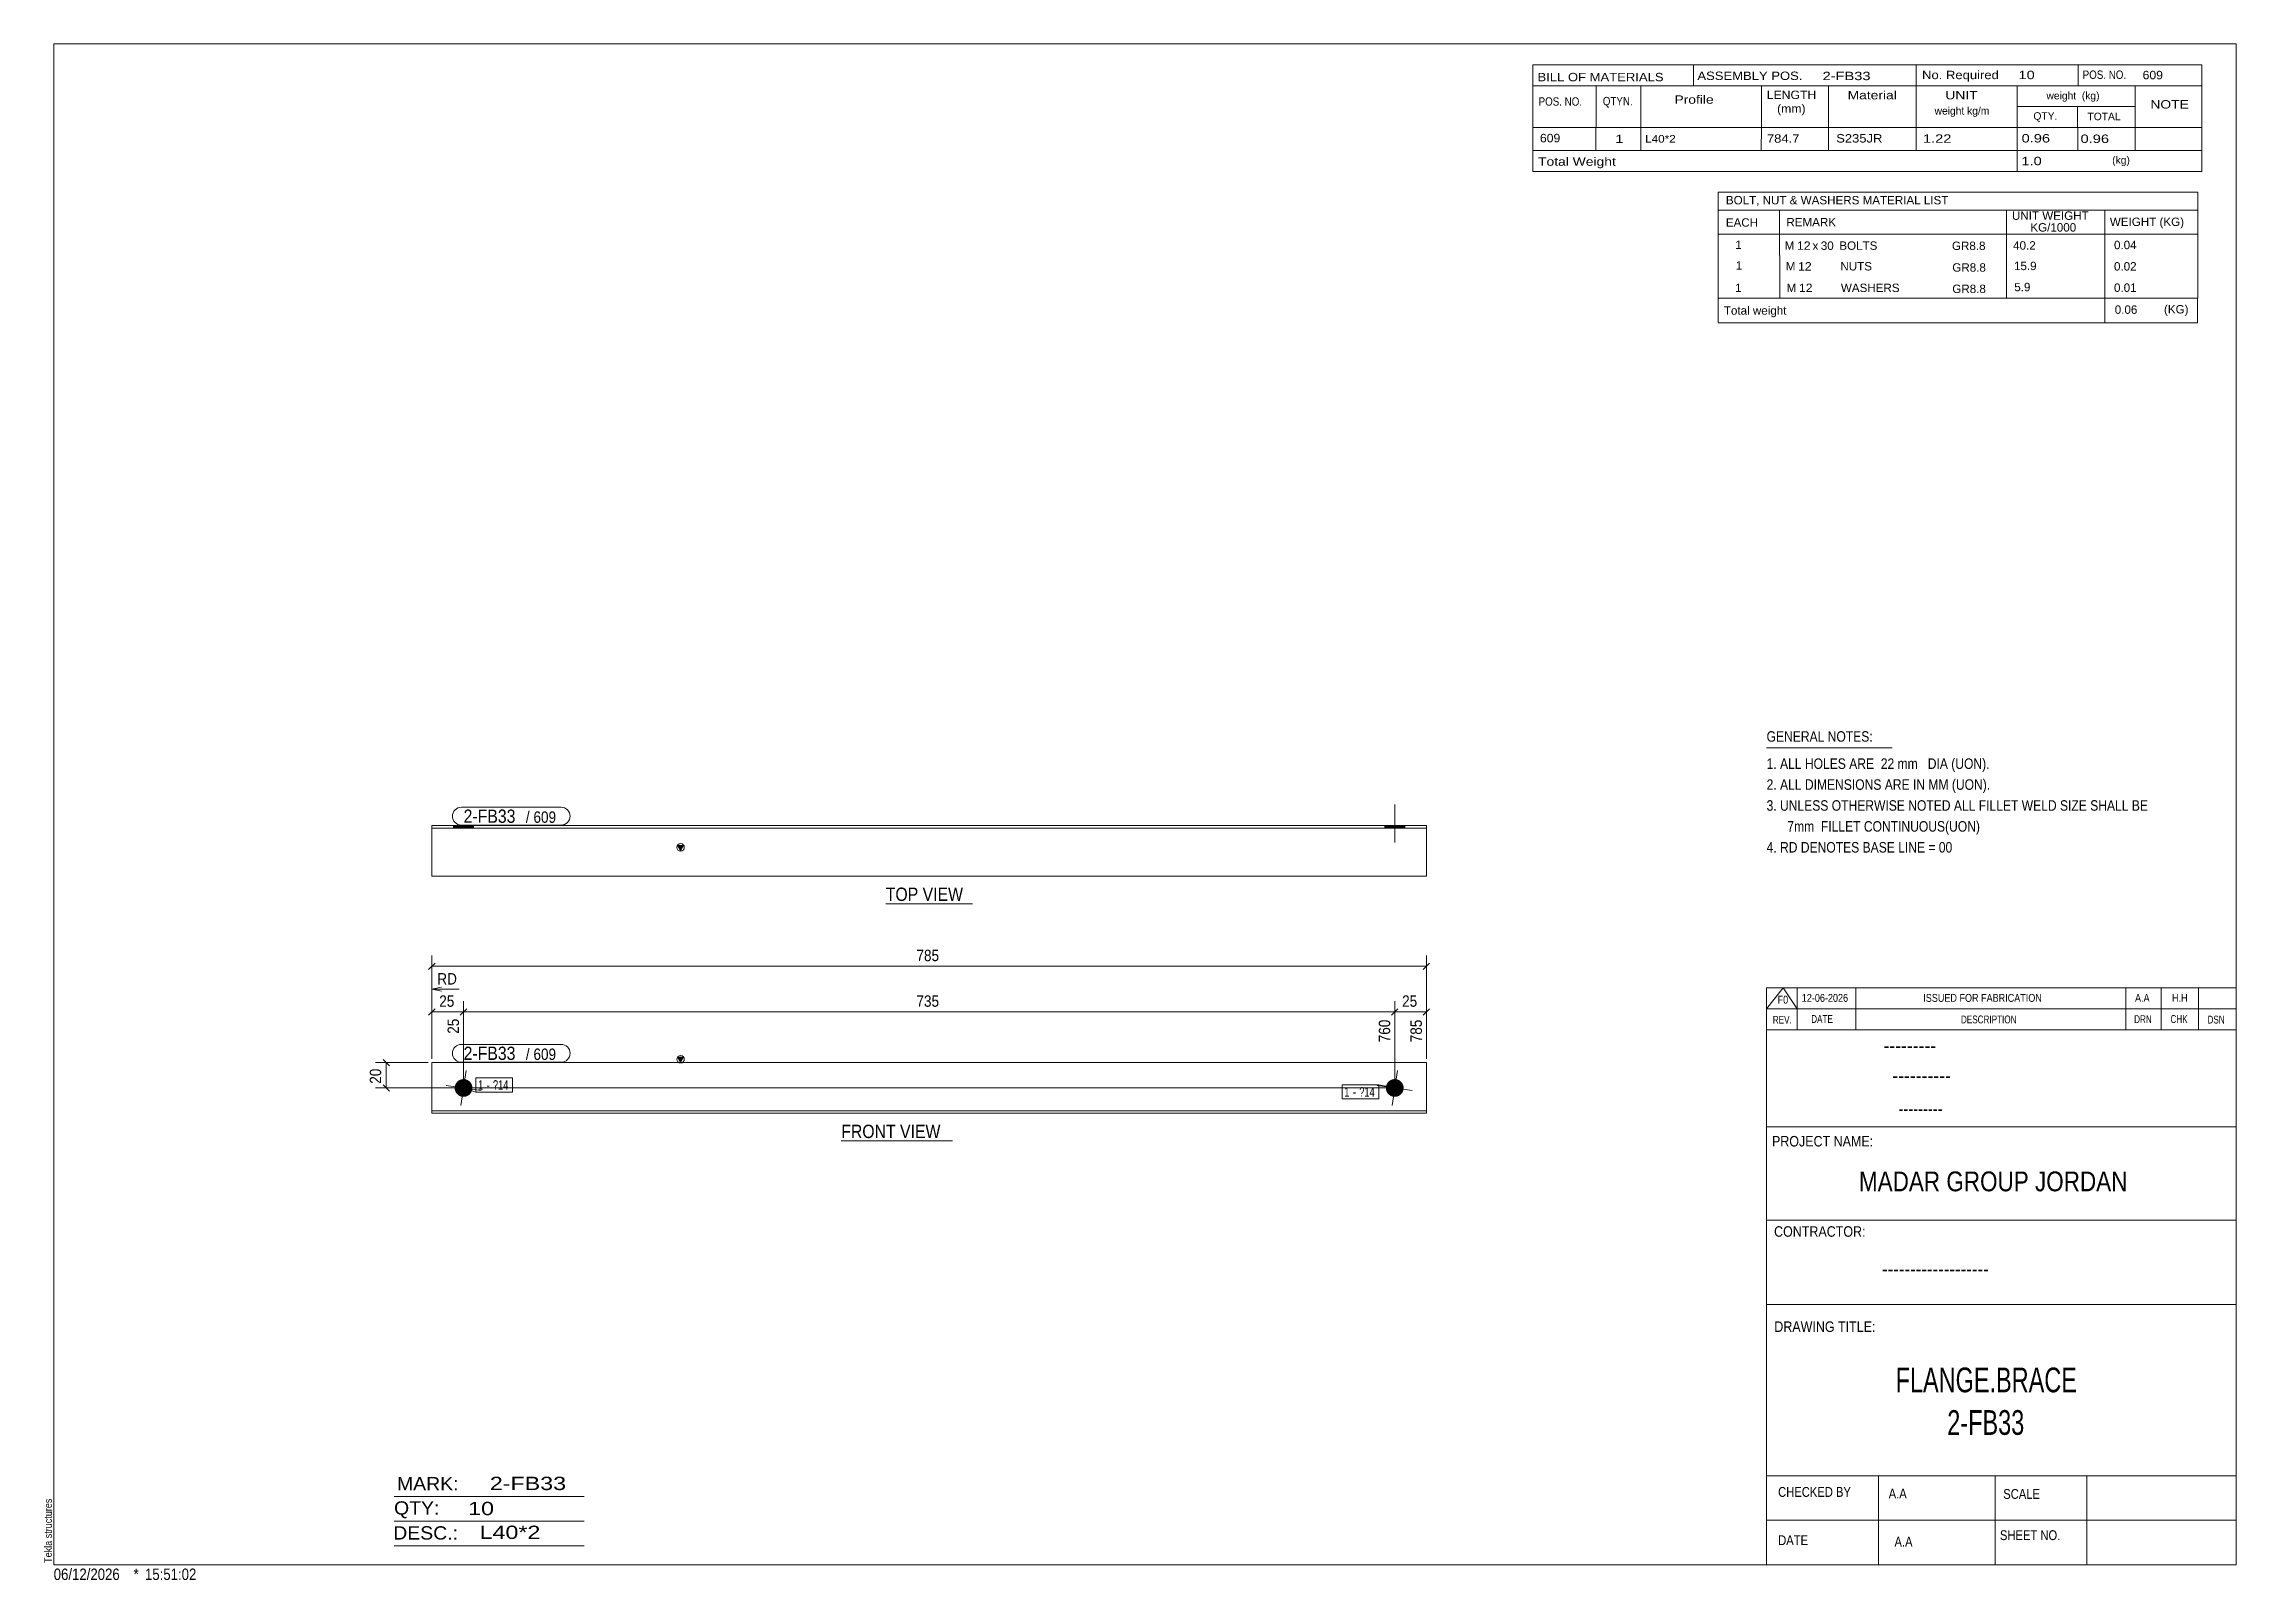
# Model space of a CAD drawing. Header units: millimetres. Extents: x 2 to 579, y 1 to 405.
import ezdxf

# ---------------------------------------------------------------- set-up
doc = ezdxf.new("R2010")
doc.units = ezdxf.units.MM
doc.linetypes.add('XKITLINE00', pattern=[0])
for name, color, linetype, lineweight in [('Bolt', 3, 'Continuous', 0), ('BoltMark', 7, 'Continuous', 0), ('Dimensions', 7, 'Continuous', 0), ('DrawingSheet', 5, 'Continuous', 0), ('OtherObjectType', 7, 'Continuous', 0), ('Part', 2, 'Continuous', 0), ('PartMark', 7, 'Continuous', 0)]:
    doc.layers.add(name, color=color, linetype=linetype, lineweight=lineweight)
doc.styles.add('@ARIAL_UNICODE_MS_BOLD', font='ARIAL.TTF')
doc.styles.add('ARIAL', font='ARIAL.TTF')
doc.styles.add('ARIAL_NARROW', font='ARIALN.TTF')
doc.styles.add('COMIC_SANS_MS_BOLD', font='COMICBD.TTF')
doc.styles.add('SWIS721_EX_BT', font='ARIAL.TTF')
doc.styles.add('SWISSE', font='ARIAL.TTF')

# ---------------------------------------------------------------- blocks, each defined once
blk = doc.blocks.new('*A1')
at = {"layer": 'Bolt'}
blk.add_hatch(color=3, dxfattribs=at).paths.add_polyline_path([(112.39, 128.1), (112.33, 128.11), (112.27, 128.12), (112.22, 128.13), (112.16, 128.15), (112.11, 128.17), (112.05, 128.18), (112, 128.2), (111.95, 128.22), (111.89, 128.24), (111.84, 128.26), (111.79, 128.29), (111.74, 128.31), (111.69, 128.34), (111.63, 128.37), (111.59, 128.4), (111.54, 128.43), (111.49, 128.46), (111.44, 128.49), (111.39, 128.52), (111.35, 128.56), (111.3, 128.59), (111.26, 128.63), (111.22, 128.67), (111.18, 128.71), (111.13, 128.75), (111.09, 128.79), (111.06, 128.83), (111.02, 128.87), (110.98, 128.92), (110.94, 128.96), (110.91, 129.01), (110.88, 129.05), (110.84, 129.1), (110.81, 129.15), (110.78, 129.2), (110.75, 129.25), (110.73, 129.3), (110.7, 129.35), (110.67, 129.4), (110.65, 129.45), (110.63, 129.5), (110.61, 129.56), (110.59, 129.61), (110.57, 129.67), (110.55, 129.72), (110.54, 129.77), (110.52, 129.83), (110.51, 129.89), (110.5, 129.94), (110.48, 130), (110.48, 130.05), (110.47, 130.11), (110.46, 130.17), (110.46, 130.23), (110.45, 130.28), (110.45, 130.34), (110.45, 130.4), (110.45, 130.45), (110.45, 130.51), (110.46, 130.57), (110.46, 130.63), (110.47, 130.68), (110.47, 130.74), (110.48, 130.8), (110.49, 130.85), (110.51, 130.91), (110.52, 130.96), (110.53, 131.02), (110.55, 131.07), (110.57, 131.13), (110.59, 131.18), (110.61, 131.24), (110.63, 131.29), (110.65, 131.34), (110.67, 131.39), (110.7, 131.45), (110.72, 131.5), (110.75, 131.55), (110.78, 131.6), (110.81, 131.65), (110.84, 131.69), (110.87, 131.74), (110.91, 131.79), (110.94, 131.83), (110.98, 131.88), (111.02, 131.92), (111.05, 131.96), (111.09, 132.01), (111.13, 132.05), (111.17, 132.09), (111.21, 132.13), (111.26, 132.16), (111.3, 132.2), (111.35, 132.24), (111.39, 132.27), (111.44, 132.31), (111.49, 132.34), (111.53, 132.37), (111.58, 132.4), (111.63, 132.43), (111.68, 132.46), (111.73, 132.48), (111.78, 132.51), (111.84, 132.53), (111.89, 132.55), (111.94, 132.58), (112, 132.6), (112.05, 132.61), (112.1, 132.63), (112.16, 132.65), (112.21, 132.66), (112.27, 132.68), (112.33, 132.69), (112.38, 132.7), (112.44, 132.71), (112.5, 132.71), (112.55, 132.72), (112.61, 132.73), (112.67, 132.73), (112.72, 132.73), (112.78, 132.73), (112.84, 132.73), (112.9, 132.73), (112.95, 132.73), (113.01, 132.72), (113.07, 132.71), (113.12, 132.71), (113.18, 132.7), (113.24, 132.69), (113.29, 132.68), (113.35, 132.66), (113.4, 132.65), (113.46, 132.63), (113.51, 132.61), (113.57, 132.6), (113.62, 132.58), (113.67, 132.56), (113.73, 132.53), (113.78, 132.51), (113.83, 132.48), (113.88, 132.46), (113.93, 132.43), (113.98, 132.4), (114.03, 132.37), (114.08, 132.34), (114.13, 132.31), (114.17, 132.27), (114.22, 132.24), (114.26, 132.2), (114.31, 132.17), (114.35, 132.13), (114.39, 132.09), (114.43, 132.05), (114.47, 132.01), (114.51, 131.97), (114.55, 131.92), (114.59, 131.88), (114.62, 131.84), (114.66, 131.79), (114.69, 131.74), (114.72, 131.7), (114.75, 131.65), (114.78, 131.6), (114.81, 131.55), (114.84, 131.5), (114.87, 131.45), (114.89, 131.4), (114.92, 131.35), (114.94, 131.29), (114.96, 131.24), (114.98, 131.19), (115, 131.13), (115.02, 131.08), (115.03, 131.02), (115.05, 130.97), (115.06, 130.91), (115.07, 130.86), (115.08, 130.8), (115.09, 130.74), (115.1, 130.69), (115.11, 130.63), (115.11, 130.57), (115.11, 130.52), (115.12, 130.46), (115.12, 130.4), (115.12, 130.34), (115.11, 130.29), (115.11, 130.23), (115.11, 130.17), (115.1, 130.12), (115.09, 130.06), (115.08, 130), (115.07, 129.95), (115.06, 129.89), (115.05, 129.83), (115.03, 129.78), (115.02, 129.72), (115, 129.67), (114.98, 129.61), (114.96, 129.56), (114.94, 129.51), (114.92, 129.45), (114.89, 129.4), (114.87, 129.35), (114.84, 129.3), (114.81, 129.25), (114.79, 129.2), (114.76, 129.15), (114.72, 129.1), (114.69, 129.06), (114.66, 129.01), (114.62, 128.96), (114.59, 128.92), (114.55, 128.88), (114.51, 128.83), (114.47, 128.79), (114.43, 128.75), (114.39, 128.71), (114.35, 128.67), (114.31, 128.63), (114.27, 128.6), (114.22, 128.56), (114.17, 128.53), (114.13, 128.49), (114.08, 128.46), (114.03, 128.43), (113.98, 128.4), (113.94, 128.37), (113.88, 128.34), (113.83, 128.32), (113.78, 128.29), (113.73, 128.27), (113.68, 128.24), (113.62, 128.22), (113.57, 128.2), (113.52, 128.18), (113.46, 128.17), (113.41, 128.15), (113.35, 128.14), (113.3, 128.12), (113.24, 128.11), (113.18, 128.1), (113.13, 128.09), (113.07, 128.08), (113.01, 128.08), (112.96, 128.07), (112.9, 128.07), (112.84, 128.07), (112.79, 128.07), (112.73, 128.07), (112.67, 128.07), (112.61, 128.07), (112.56, 128.08), (112.5, 128.08), (112.44, 128.09)], flags=17)
at = {"layer": 'Bolt', "color": 3, "linetype": 'XKITLINE00', "lineweight": 0}
for p, q in [((113.46, 135.02), (112.1, 125.78)), ((117.4, 129.72), (108.17, 131.08))]:
    blk.add_line(p, q, dxfattribs=at)
blk = doc.blocks.new('*A2')
at = {"layer": 'Bolt'}
blk.add_hatch(color=3, dxfattribs=at).paths.add_polyline_path([(357.3, 128.1), (357.25, 128.11), (357.19, 128.12), (357.13, 128.13), (357.08, 128.15), (357.02, 128.17), (356.97, 128.18), (356.92, 128.2), (356.86, 128.22), (356.81, 128.24), (356.76, 128.26), (356.7, 128.29), (356.65, 128.31), (356.6, 128.34), (356.55, 128.37), (356.5, 128.4), (356.45, 128.43), (356.4, 128.46), (356.36, 128.49), (356.31, 128.52), (356.27, 128.56), (356.22, 128.59), (356.18, 128.63), (356.13, 128.67), (356.09, 128.71), (356.05, 128.75), (356.01, 128.79), (355.97, 128.83), (355.93, 128.87), (355.9, 128.92), (355.86, 128.96), (355.83, 129.01), (355.79, 129.05), (355.76, 129.1), (355.73, 129.15), (355.7, 129.2), (355.67, 129.25), (355.64, 129.3), (355.62, 129.35), (355.59, 129.4), (355.57, 129.45), (355.54, 129.5), (355.52, 129.56), (355.5, 129.61), (355.48, 129.67), (355.47, 129.72), (355.45, 129.77), (355.44, 129.83), (355.42, 129.89), (355.41, 129.94), (355.4, 130), (355.39, 130.05), (355.38, 130.11), (355.38, 130.17), (355.37, 130.23), (355.37, 130.28), (355.37, 130.34), (355.37, 130.4), (355.37, 130.45), (355.37, 130.51), (355.37, 130.57), (355.38, 130.63), (355.38, 130.68), (355.39, 130.74), (355.4, 130.8), (355.41, 130.85), (355.42, 130.91), (355.44, 130.96), (355.45, 131.02), (355.47, 131.07), (355.48, 131.13), (355.5, 131.18), (355.52, 131.24), (355.54, 131.29), (355.57, 131.34), (355.59, 131.39), (355.61, 131.45), (355.64, 131.5), (355.67, 131.55), (355.7, 131.6), (355.73, 131.65), (355.76, 131.69), (355.79, 131.74), (355.82, 131.79), (355.86, 131.83), (355.89, 131.88), (355.93, 131.92), (355.97, 131.96), (356.01, 132.01), (356.05, 132.05), (356.09, 132.09), (356.13, 132.13), (356.17, 132.16), (356.22, 132.2), (356.26, 132.24), (356.31, 132.27), (356.35, 132.31), (356.4, 132.34), (356.45, 132.37), (356.5, 132.4), (356.55, 132.43), (356.6, 132.46), (356.65, 132.48), (356.7, 132.51), (356.75, 132.53), (356.8, 132.55), (356.86, 132.58), (356.91, 132.6), (356.97, 132.61), (357.02, 132.63), (357.08, 132.65), (357.13, 132.66), (357.19, 132.68), (357.24, 132.69), (357.3, 132.7), (357.36, 132.71), (357.41, 132.71), (357.47, 132.72), (357.53, 132.73), (357.58, 132.73), (357.64, 132.73), (357.7, 132.73), (357.75, 132.73), (357.81, 132.73), (357.87, 132.73), (357.93, 132.72), (357.98, 132.71), (358.04, 132.71), (358.1, 132.7), (358.15, 132.69), (358.21, 132.68), (358.26, 132.66), (358.32, 132.65), (358.38, 132.63), (358.43, 132.61), (358.48, 132.6), (358.54, 132.58), (358.59, 132.56), (358.64, 132.53), (358.7, 132.51), (358.75, 132.48), (358.8, 132.46), (358.85, 132.43), (358.9, 132.4), (358.95, 132.37), (358.99, 132.34), (359.04, 132.31), (359.09, 132.27), (359.13, 132.24), (359.18, 132.2), (359.22, 132.17), (359.27, 132.13), (359.31, 132.09), (359.35, 132.05), (359.39, 132.01), (359.43, 131.97), (359.47, 131.92), (359.5, 131.88), (359.54, 131.84), (359.57, 131.79), (359.61, 131.74), (359.64, 131.7), (359.67, 131.65), (359.7, 131.6), (359.73, 131.55), (359.76, 131.5), (359.78, 131.45), (359.81, 131.4), (359.83, 131.35), (359.85, 131.29), (359.88, 131.24), (359.9, 131.19), (359.91, 131.13), (359.93, 131.08), (359.95, 131.02), (359.96, 130.97), (359.98, 130.91), (359.99, 130.86), (360, 130.8), (360.01, 130.74), (360.02, 130.69), (360.02, 130.63), (360.03, 130.57), (360.03, 130.52), (360.03, 130.46), (360.03, 130.4), (360.03, 130.34), (360.03, 130.29), (360.03, 130.23), (360.02, 130.17), (360.02, 130.12), (360.01, 130.06), (360, 130), (359.99, 129.95), (359.98, 129.89), (359.96, 129.83), (359.95, 129.78), (359.93, 129.72), (359.92, 129.67), (359.9, 129.61), (359.88, 129.56), (359.86, 129.51), (359.83, 129.45), (359.81, 129.4), (359.78, 129.35), (359.76, 129.3), (359.73, 129.25), (359.7, 129.2), (359.67, 129.15), (359.64, 129.1), (359.61, 129.06), (359.57, 129.01), (359.54, 128.96), (359.5, 128.92), (359.47, 128.88), (359.43, 128.83), (359.39, 128.79), (359.35, 128.75), (359.31, 128.71), (359.27, 128.67), (359.22, 128.63), (359.18, 128.6), (359.14, 128.56), (359.09, 128.53), (359.04, 128.49), (359, 128.46), (358.95, 128.43), (358.9, 128.4), (358.85, 128.37), (358.8, 128.34), (358.75, 128.32), (358.7, 128.29), (358.65, 128.27), (358.59, 128.24), (358.54, 128.22), (358.49, 128.2), (358.43, 128.18), (358.38, 128.17), (358.32, 128.15), (358.27, 128.14), (358.21, 128.12), (358.16, 128.11), (358.1, 128.1), (358.04, 128.09), (357.99, 128.08), (357.93, 128.08), (357.87, 128.07), (357.82, 128.07), (357.76, 128.07), (357.7, 128.07), (357.64, 128.07), (357.59, 128.07), (357.53, 128.07), (357.47, 128.08), (357.42, 128.08), (357.36, 128.09)], flags=17)
at = {"layer": 'Bolt', "color": 3, "linetype": 'XKITLINE00', "lineweight": 0}
for p, q in [((358.38, 135.02), (357.02, 125.78)), ((362.32, 129.72), (353.08, 131.08))]:
    blk.add_line(p, q, dxfattribs=at)
blk = doc.blocks.new('*A3')
at = {"layer": 'Part'}
blk.add_hatch(color=2, dxfattribs=at).paths.add_polyline_path([(169.05, 138.47), (170.65, 138.47), (169.85, 137.07)], flags=17)
at = {"layer": 'Part', "color": 2, "linetype": 'XKITLINE00', "lineweight": 0}
for p, q in [((169.85, 137.07), (169.05, 138.47)), ((169.05, 138.47), (170.65, 138.47)), ((170.65, 138.47), (169.85, 137.07)), ((366.03, 137.07), (104.45, 137.07)), ((104.45, 124.4), (104.45, 137.07)), ((366.03, 137.07), (366.03, 124.4)), ((366.03, 124.4), (104.45, 124.4)), ((104.45, 123.73), (104.45, 124.4)), ((366.03, 123.73), (104.45, 123.73)), ((366.03, 123.73), (366.03, 124.4))]:
    blk.add_line(p, q, dxfattribs=at)
blk.add_circle((169.85, 137.97), 1, dxfattribs=at)
blk = doc.blocks.new('*A4')
at = {"layer": 'Bolt'}
blk.add_hatch(color=3, dxfattribs=at).paths.add_polyline_path([(115.43, 199.43), (115.43, 198.77), (110.13, 198.77), (110.13, 199.43)], flags=17)
at = {"layer": 'Bolt', "color": 3, "linetype": 'XKITLINE00', "lineweight": 0}
for p, q in [((110.13, 198.77), (110.13, 199.43)), ((112.78, 198.77), (112.78, 199.43)), ((115.43, 198.77), (115.43, 199.43))]:
    blk.add_line(p, q, dxfattribs=at)
blk = doc.blocks.new('*A5')
at = {"layer": 'Bolt'}
blk.add_hatch(color=3, dxfattribs=at).paths.add_polyline_path([(360.35, 199.43), (360.35, 198.77), (355.05, 198.77), (355.05, 199.43)], flags=17)
at = {"layer": 'Bolt', "color": 3, "linetype": 'XKITLINE00', "lineweight": 0}
for p, q in [((357.7, 194.93), (357.7, 204.93)), ((355.05, 198.77), (355.05, 199.43)), ((360.35, 198.77), (360.35, 199.43))]:
    blk.add_line(p, q, dxfattribs=at)
blk = doc.blocks.new('*A6')
at = {"layer": 'Part'}
blk.add_hatch(color=2, dxfattribs=at).paths.add_polyline_path([(169.05, 194.17), (170.65, 194.17), (169.85, 192.77)], flags=17)
at = {"layer": 'Part', "color": 2, "linetype": 'XKITLINE00', "lineweight": 0}
for p, q in [((104.45, 199.43), (366.03, 199.43)), ((104.45, 186.1), (104.45, 199.43)), ((366.03, 198.77), (104.45, 198.77)), ((366.03, 199.43), (366.03, 186.1)), ((169.85, 192.77), (169.05, 194.17)), ((169.05, 194.17), (170.65, 194.17)), ((170.65, 194.17), (169.85, 192.77)), ((366.03, 186.1), (104.45, 186.1))]:
    blk.add_line(p, q, dxfattribs=at)
blk.add_circle((169.85, 193.67), 1, dxfattribs=at)
blk = doc.blocks.new('*A7')
at = {"layer": 'DrawingSheet', "color": 5, "linetype": 'XKITLINE00', "lineweight": 0}
for p, q in [((579, 405), (5, 405)), ((5, 405), (5, 5)), ((579, 5), (579, 405)), ((5, 5), (579, 5))]:
    blk.add_line(p, q, dxfattribs=at)
at = {"layer": 'DrawingSheet', "color": 5, "style": 'ARIAL', "width": 0.85}
blk.add_text('Tekla structures', height=2, rotation=90, dxfattribs=at).set_placement((4.5, 5.5))
blk = doc.blocks.new('*A8')
at = {"layer": 'OtherObjectType', "color": 7, "linetype": 'XKITLINE00', "lineweight": 0}
for p, q in [((442.76, 365.95), (442.75, 354.95)), ((442.76, 365.95), (568.88, 365.95)), ((568.88, 365.95), (568.88, 354.95)), ((442.75, 361.3), (568.88, 361.3)), ((458.87, 361.31), (458.87, 354.95)), ((518.57, 361.31), (518.57, 354.95)), ((544.47, 361.29), (544.47, 354.95)), ((442.76, 354.92), (442.76, 349.42)), ((442.77, 354.95), (568.88, 354.95)), ((458.92, 354.95), (458.92, 349.33)), ((518.57, 354.95), (518.57, 349.33)), ((544.5, 354.95), (544.5, 349.45)), ((568.88, 354.95), (568.88, 349.45)), ((442.79, 349.33), (442.79, 343.72)), ((458.95, 349.33), (458.95, 343.71)), ((518.57, 349.33), (518.57, 343.71)), ((544.5, 349.33), (544.5, 343.83)), ((568.88, 349.33), (568.88, 343.83)), ((442.79, 343.7), (442.79, 338.13)), ((458.95, 343.71), (458.95, 338.09)), ((518.57, 343.71), (518.57, 338.09)), ((544.5, 343.71), (544.5, 338.1)), ((568.88, 343.71), (568.88, 338.1)), ((568.88, 338.1), (442.75, 338.13)), ((442.78, 338.09), (442.78, 331.69)), ((442.85, 338.09), (568.87, 338.09)), ((544.5, 338.06), (544.5, 331.64)), ((568.87, 338.06), (568.87, 331.65)), ((442.77, 331.65), (568.87, 331.65))]:
    blk.add_line(p, q, dxfattribs=at)
at = {"layer": 'OtherObjectType', "color": 7, "style": 'ARIAL_NARROW'}
for s, width, p in [('BOLT, NUT & WASHERS MATERIAL LIST', 1.211571, (444.79, 362.79)), ('EACH', 1.211571, (444.78, 356.92)), ('REMARK', 1.211571, (460.7, 357.01)), ('UNIT WEIGHT', 1.211571, (520.03, 358.72)), (' KG/1000', 1.211571, (524.02, 355.63)), ('WEIGHT (KG)', 1.211571, (545.78, 357.1)), ('1', 1.211571, (447.26, 351.05)), ('M', 1.211571, (460.26, 350.85)), ('12', 1.275, (463.5, 350.83)), ('x', 1.211571, (467.58, 350.83)), ('30', 1.211571, (469.76, 350.82)), ('BOLTS', 1.211571, (474.63, 350.84)), ('GR8.8', 1.211571, (504.25, 350.79)), ('40.2', 1.211571, (520.34, 350.88)), ('0.04', 1.211571, (546.87, 351.01)), ('1', 1.211571, (447.4, 345.61)), ('M', 1.211571, (460.54, 345.41)), ('12', 1.275, (463.78, 345.39)), ('NUTS', 1.211571, (474.91, 345.41)), ('GR8.8', 1.211571, (504.35, 345.09)), ('15.9', 1.211571, (520.56, 345.5)), ('0.02', 1.211571, (546.87, 345.39)), ('1', 1.211571, (447.24, 339.74)), ('M', 1.211571, (460.76, 339.74)), ('12', 1.275, (464, 339.72)), ('WASHERS', 1.211571, (475.04, 339.73)), ('GR8.8', 1.211571, (504.35, 339.47)), ('5.9', 1.211571, (520.64, 339.94)), ('0.01', 1.211571, (546.87, 339.78)), ('Total weight', 1.211571, (444.26, 333.77)), ('0.06', 1.211571, (547.07, 334)), ('(KG)', 1.211571, (560.02, 334.1))]:
    blk.add_text(s, height=2.2, dxfattribs=dict(at, width=width)).set_placement(p)
blk = doc.blocks.new('*A9')
at = {"layer": 'OtherObjectType', "color": 7, "linetype": 'XKITLINE00', "lineweight": 0}
blk.add_line((455.5, 219.82), (488.5, 219.82), dxfattribs=at)
at = {"layer": 'OtherObjectType', "color": 7, "style": 'ARIAL_NARROW', "width": 1.008832}
for s, p in [('GENERAL NOTES:', (455.5, 221.47)), ('1. ALL HOLES ARE  22 mm   DIA (UON).', (455.5, 214.32)), ('2. ALL DIMENSIONS ARE IN MM (UON).', (455.5, 208.82)), ('3. UNLESS OTHERWISE NOTED ALL FILLET WELD SIZE SHALL BE', (455.5, 203.32)), ('7mm  FILLET CONTINUOUS(UON)', (460.95, 197.82)), ('4. RD DENOTES BASE LINE = 00', (455.5, 192.32))]:
    blk.add_text(s, height=2.75, dxfattribs=at).set_placement(p)
blk = doc.blocks.new('*A10')
at = {"layer": 'OtherObjectType', "color": 7, "linetype": 'XKITLINE00', "lineweight": 0}
for p, q in [((455.5, 156.76), (579, 156.76)), ((455.5, 151.21), (459.82, 156.76)), ((455.5, 151.21), (455.5, 156.76)), ((459.82, 156.76), (463.53, 151.21)), ((463.53, 151.21), (463.53, 156.76)), ((478.97, 151.21), (478.97, 156.76)), ((549.98, 151.21), (549.98, 156.76)), ((559.24, 151.21), (559.24, 156.76)), ((569.12, 151.21), (569.12, 156.76)), ((579, 151.21), (579, 156.76)), ((455.5, 151.21), (579, 151.21)), ((455.5, 145.65), (455.5, 151.21)), ((459.21, 151.21), (579, 151.21)), ((463.53, 145.65), (463.53, 151.21)), ((478.97, 145.65), (478.97, 151.21)), ((549.98, 145.65), (549.98, 151.21)), ((559.24, 145.65), (559.24, 151.21)), ((569.12, 145.65), (569.12, 151.21)), ((579, 145.65), (579, 151.21))]:
    blk.add_line(p, q, dxfattribs=at)
at = {"layer": 'OtherObjectType', "color": 7, "style": 'ARIAL_NARROW'}
for s, height, width, p in [('F0', 2.058, 1.008832, (458.4, 152.59)), ('12-06-2026', 2.058, 1.008832, (464.76, 153.06)), ('ISSUED FOR FABRICATION', 2.0583, 1.008832, (496.71, 153.06)), ('A.A', 2.058, 1.008832, (552.4, 153.06)), ('H.H', 2.058, 1.008832, (562.13, 153.06)), ('REV.', 2.058, 0.907949, (457.13, 147.31)), ('DATE', 2.058, 0.907949, (467.23, 147.5)), ('DESCRIPTION', 2.0583, 0.907949, (506.61, 147.39)), ('DRN', 2.058, 0.907949, (552.17, 147.47)), ('CHK', 2.058, 0.907949, (561.72, 147.5)), ('DSN', 2.058, 0.907949, (571.47, 147.35))]:
    blk.add_text(s, height=height, dxfattribs=dict(at, width=width)).set_placement(p)
blk = doc.blocks.new('*A11')
at = {"layer": 'OtherObjectType', "color": 6, "linetype": 'XKITLINE00', "lineweight": 0}
for p, q in [((94.5, 23), (144.5, 23)), ((94.5, 16.5), (144.5, 16.5)), ((94.5, 10), (144.5, 10))]:
    blk.add_line(p, q, dxfattribs=at)
at = {"layer": 'OtherObjectType', "color": 6, "style": 'ARIAL_NARROW'}
for s, width, p in [('MARK:', 1.275, (95.27, 24.58)), ('2-FB33', 1.525501, (119.69, 24.65)), ('QTY:', 1.275, (94.5, 18.19)), ('10', 1.525501, (113.99, 18.05)), ('DESC.:', 1.275, (94.29, 11.63)), ('L40*2', 1.525501, (117, 11.79))]:
    blk.add_text(s, height=3.5, dxfattribs=dict(at, width=width)).set_placement(p)
blk = doc.blocks.new('*A12')
at = {"layer": 'OtherObjectType', "color": 2, "linetype": 'XKITLINE00', "lineweight": 0}
for p, q in [((455.5, 145.65), (579, 145.65)), ((455.5, 5), (455.5, 145.64)), ((578.98, 145.64), (579, 5)), ((579, 120.14), (455.5, 120.14)), ((455.5, 95.63), (579, 95.63)), ((579, 73.49), (455.5, 73.49)), ((579, 28.4), (455.5, 28.4)), ((484.94, 28.4), (484.94, 5)), ((515.62, 5), (515.62, 28.4)), ((539.75, 5), (539.75, 28.4)), ((579, 16.7), (455.5, 16.7)), ((579, 5), (455.5, 5))]:
    blk.add_line(p, q, dxfattribs=at)
at = {"layer": 'OtherObjectType', "color": 4, "style": '@ARIAL_UNICODE_MS_BOLD', "width": 0.85}
blk.add_text('---------', height=3.9, dxfattribs=at).set_placement((486.23, 139.59))
at = {"layer": 'OtherObjectType', "color": 7, "style": 'ARIAL', "width": 0.85}
for s, height, p in [('----------', 3.9, (488.56, 131.77)), ('---------', 3.25, (490.21, 123.31))]:
    blk.add_text(s, height=height, dxfattribs=at).set_placement(p)
at = {"layer": 'OtherObjectType', "color": 3, "width": 0.85}
for s, style, p in [('PROJECT NAME:', 'SWIS721_EX_BT', (456.92, 115.01)), ('CONTRACTOR:', 'SWISSE', (457.47, 91.27)), ('DRAWING TITLE:', 'SWIS721_EX_BT', (457.53, 66.24))]:
    blk.add_text(s, height=2.7618, dxfattribs=dict(at, style=style)).set_placement(p)
at = {"layer": 'OtherObjectType', "color": 7, "width": 0.85}
for s, height, p in [('MADAR GROUP JORDAN', 5.2, (479.79, 103.23)), ('CHECKED BY', 2.592, (458.53, 22.86)), ('A.A', 2.592, (487.61, 22.45)), ('SCALE', 2.592, (517.74, 22.33)), ('DATE', 2.592, (458.54, 10.16)), ('A.A', 2.592, (489.14, 9.76)), ('SHEET NO.', 2.592, (516.87, 11.49))]:
    blk.add_text(s, height=height, dxfattribs=at).set_placement(p)
at = {"layer": 'OtherObjectType', "color": 1}
for s, height, style, width, p in [('-------------------', 3.9, 'COMIC_SANS_MS_BOLD', 0.85, (485.87, 80.86)), ('FLANGE.BRACE', 6.5, 'ARIAL', 0.68, (489.43, 50.37)), ('2-FB33', 6.5, 'ARIAL', 0.68, (503.02, 39.17))]:
    blk.add_text(s, height=height, dxfattribs=dict(at, style=style, width=width)).set_placement(p)
blk = doc.blocks.new('*A13')
at = {"layer": 'OtherObjectType', "color": 7, "linetype": 'XKITLINE00', "lineweight": 0}
for p, q in [((393.98, 399.5), (569.98, 399.5)), ((393.98, 399.5), (393.98, 388.5)), ((436.26, 399.42), (436.26, 393.87)), ((494.85, 394), (494.85, 399.5)), ((537.43, 393.96), (537.43, 399.42)), ((569.98, 394), (569.98, 399.5)), ((393.98, 394), (569.98, 394)), ((410.64, 394), (410.64, 383)), ((422.4, 393.98), (422.4, 383.03)), ((454.12, 393.99), (454.13, 383)), ((471.78, 393.98), (471.78, 383)), ((494.85, 393.98), (494.85, 383)), ((521.43, 394), (521.43, 383)), ((552.42, 394), (552.42, 383)), ((569.98, 394), (569.98, 388.5)), ((393.98, 388.5), (393.98, 383)), ((521.45, 388.52), (552.45, 388.52)), ((537.28, 388.52), (537.28, 383)), ((569.98, 388.5), (569.98, 383)), ((393.98, 383), (569.98, 383)), ((393.98, 383), (393.98, 376.95)), ((410.63, 383), (410.63, 376.95)), ((422.44, 382.99), (422.44, 376.95)), ((454.12, 383), (454.11, 376.95)), ((471.79, 383), (471.79, 376.95)), ((494.87, 383), (494.87, 376.95)), ((521.44, 383), (521.44, 376.95)), ((537.33, 382.95), (537.33, 376.95)), ((552.43, 383), (552.43, 376.95)), ((569.98, 383), (569.98, 376.95)), ((393.98, 376.95), (569.98, 376.95)), ((393.98, 376.95), (393.98, 371.45)), ((521.44, 376.95), (521.44, 371.45)), ((569.98, 376.95), (569.98, 371.45)), ((393.98, 371.45), (569.98, 371.45))]:
    blk.add_line(p, q, dxfattribs=at)
at = {"layer": 'OtherObjectType', "color": 7, "style": 'ARIAL_NARROW'}
for s, height, width, p in [('No. Required', 2.2, 1.36, (496.39, 395.72)), ('10', 2.2, 1.525501, (521.75, 395.72)), ('POS. NO.', 2.2, 1.02, (538.63, 395.79)), ('609', 2.2, 1.270501, (554.4, 395.69)), ('BILL OF MATERIALS', 2.2, 1.36, (395.25, 395.16)), ('ASSEMBLY POS.', 2.2, 1.36, (437.3, 395.5)), ('LENGTH', 2.2, 1.275, (455.54, 390.49)), ('2-FB33', 2.2, 1.525501, (470.23, 395.46)), ('Material', 2.2, 1.445, (476.81, 390.41)), ('UNIT', 2.2, 1.445, (502.52, 390.4)), ('weight  (kg)', 1.98, 1.19, (529.11, 390.39)), ('POS. NO.', 2.2, 1.02, (395.53, 388.74)), ('QTYN.', 2.2, 1.02, (412.42, 388.84)), ('Profile', 2.2, 1.445, (431.26, 389.25)), ('(mm)', 2.2, 1.275, (458.26, 386.86)), ('weight kg/m', 1.98, 1.19, (499.69, 386.4)), ('QTY.', 1.98, 1.19, (525.68, 385.03)), ('TOTAL', 1.98, 1.19, (539.9, 384.91)), ('NOTE', 2.2, 1.445, (556.44, 387.99)), ('609', 2.2, 1.270501, (395.89, 379.12)), ('1', 2.2, 1.525501, (415.71, 378.91)), ('L40*2', 1.98, 1.355501, (423.56, 379.04)), ('784.7', 2.2, 1.355501, (455.59, 379.01)), ('S235JR', 2.2, 1.355501, (473.81, 379.05)), ('1.22', 2.2, 1.525501, (496.62, 378.99)), ('0.96', 2.2, 1.525501, (522.57, 379.07)), ('0.96', 2.2, 1.525501, (538.08, 378.94)), ('Total Weight', 2.2, 1.445, (395.4, 372.94)), ('1.0', 2.2, 1.525501, (522.52, 373.09)), ('(kg)', 1.98, 1.19, (546.4, 373.46))]:
    blk.add_text(s, height=height, dxfattribs=dict(at, width=width)).set_placement(p)
blk = doc.blocks.new('*A14')
at = {"layer": 'OtherObjectType', "color": 7, "style": 'ARIAL_NARROW', "width": 1.008832}
for s, p in [('06/12/2026', (4.99, 1)), ('*', (26, 1)), ('15:51:02', (29, 1))]:
    blk.add_text(s, height=3, dxfattribs=at).set_placement(p)
blk = doc.blocks.new('*A15')
at = {"layer": 'Dimensions', "color": 7, "linetype": 'XKITLINE00', "lineweight": 0}
for p, q in [((103.45, 137.07), (89.6, 137.07)), ((91.6, 137.91), (93.3, 136.22)), ((92.45, 130.4), (92.45, 137.07)), ((356.7, 130.4), (89.6, 130.4)), ((91.6, 131.25), (93.3, 129.55))]:
    blk.add_line(p, q, dxfattribs=at)
at = {"layer": 'Dimensions', "color": 3}
for p in [(92.45, 137.07), (92.45, 130.4)]:
    blk.add_point(p, dxfattribs=at)
at = {"layer": 'Dimensions', "color": 3, "style": 'ARIAL', "width": 0.85}
blk.add_text('20', height=3, rotation=90.00021, dxfattribs=at).set_placement((91.1, 131.51))
blk = doc.blocks.new('*A16')
at = {"layer": 'Dimensions', "color": 7, "linetype": 'XKITLINE00', "lineweight": 0}
for p, q in [((105.3, 163.25), (103.6, 161.55)), ((104.45, 138.07), (104.45, 165.25)), ((104.45, 162.4), (366.03, 162.4)), ((366.88, 163.25), (365.18, 161.55)), ((366.03, 138.07), (366.03, 165.25))]:
    blk.add_line(p, q, dxfattribs=at)
at = {"layer": 'Dimensions', "color": 3}
for p in [(104.45, 162.4), (366.03, 162.4)]:
    blk.add_point(p, dxfattribs=at)
at = {"layer": 'Dimensions', "color": 3, "style": 'ARIAL', "width": 0.85}
blk.add_text('785', height=3, dxfattribs=at).set_placement((231.9, 163.75))
blk = doc.blocks.new('*A17')
at = {"layer": 'Dimensions', "color": 7, "linetype": 'XKITLINE00', "lineweight": 0}
for p, q in [((104.45, 138.07), (104.45, 160.9)), ((106.95, 156.9), (104.45, 156.4)), ((106.95, 155.9), (104.45, 156.4)), ((111.67, 156.4), (104.45, 156.4)), ((105.3, 151.25), (103.6, 149.55)), ((104.45, 138.07), (104.45, 153.25)), ((104.45, 150.4), (112.78, 150.4)), ((113.63, 151.25), (111.93, 149.55)), ((112.78, 131.4), (112.78, 153.25))]:
    blk.add_line(p, q, dxfattribs=at)
at = {"layer": 'Dimensions', "color": 7}
blk.add_point((104.45, 156.4), dxfattribs=at)
at = {"layer": 'Dimensions', "color": 3}
for p in [(104.45, 150.4), (112.78, 150.4)]:
    blk.add_point(p, dxfattribs=at)
at = {"layer": 'Dimensions', "color": 3, "style": 'ARIAL', "width": 0.85}
for s, p in [('RD', (105.89, 157.6)), ('25', (106.39, 151.75))]:
    blk.add_text(s, height=3, dxfattribs=at).set_placement(p)
blk.add_text('25', height=3, rotation=90.00021, dxfattribs=at).set_placement((111.58, 144.65))
blk = doc.blocks.new('*A18')
at = {"layer": 'Dimensions', "color": 7, "linetype": 'XKITLINE00', "lineweight": 0}
for p, q in [((113.63, 151.25), (111.93, 149.55)), ((112.78, 131.4), (112.78, 153.25)), ((112.78, 150.4), (357.7, 150.4)), ((358.55, 151.25), (356.85, 149.55)), ((357.7, 131.4), (357.7, 153.25))]:
    blk.add_line(p, q, dxfattribs=at)
at = {"layer": 'Dimensions', "color": 3}
for p in [(112.78, 150.4), (357.7, 150.4)]:
    blk.add_point(p, dxfattribs=at)
at = {"layer": 'Dimensions', "color": 3, "style": 'ARIAL', "width": 0.85}
blk.add_text('735', height=3, dxfattribs=at).set_placement((231.9, 151.75))
blk.add_text('760', height=3, rotation=90.00021, dxfattribs=at).set_placement((356.5, 142.42))
blk = doc.blocks.new('*A19')
at = {"layer": 'Dimensions', "color": 7, "linetype": 'XKITLINE00', "lineweight": 0}
for p, q in [((358.55, 151.25), (356.85, 149.55)), ((357.7, 131.4), (357.7, 153.25)), ((357.7, 150.4), (366.03, 150.4)), ((366.88, 151.25), (365.18, 149.55)), ((366.03, 138.07), (366.03, 153.25))]:
    blk.add_line(p, q, dxfattribs=at)
at = {"layer": 'Dimensions', "color": 3}
for p in [(357.7, 150.4), (366.03, 150.4)]:
    blk.add_point(p, dxfattribs=at)
at = {"layer": 'Dimensions', "color": 3, "style": 'ARIAL', "width": 0.85}
blk.add_text('25', height=3, dxfattribs=at).set_placement((359.64, 151.75))
blk.add_text('785', height=3, rotation=90.00021, dxfattribs=at).set_placement((364.83, 142.42))
blk = doc.blocks.new('*A20')
at = {"layer": 'BoltMark', "color": 7, "linetype": 'XKITLINE00', "lineweight": 0}
for p, q in [((343.84, 131.21), (353.53, 131.21)), ((343.84, 127.51), (343.84, 131.21)), ((343.84, 127.51), (353.53, 127.51)), ((353.53, 127.51), (353.53, 131.21)), ((357.7, 130.4), (353.53, 131.21))]:
    blk.add_line(p, q, dxfattribs=at)
at = {"layer": 'BoltMark', "color": 3, "style": 'ARIAL_NARROW', "width": 0.85}
for s, p in [('1', (344.44, 128.11)), ('-', (346.71, 128.11)), ('?14', (348.37, 128.11))]:
    blk.add_text(s, height=2.5, dxfattribs=at).set_placement(p)
blk = doc.blocks.new('*A21')
at = {"layer": 'BoltMark', "color": 7, "linetype": 'XKITLINE00', "lineweight": 0}
for p, q in [((115.99, 133.03), (125.67, 133.03)), ((115.99, 129.33), (115.99, 133.03)), ((125.67, 129.33), (125.67, 133.03)), ((112.78, 130.4), (115.99, 129.33)), ((115.99, 129.33), (125.67, 129.33))]:
    blk.add_line(p, q, dxfattribs=at)
at = {"layer": 'BoltMark', "color": 3, "style": 'ARIAL_NARROW', "width": 0.85}
for s, p in [('1', (116.59, 129.93)), ('-', (118.86, 129.93)), ('?14', (120.51, 129.93))]:
    blk.add_text(s, height=2.5, dxfattribs=at).set_placement(p)
blk = doc.blocks.new('*A22')
at = {"layer": 'PartMark', "color": 7, "linetype": 'XKITLINE00', "lineweight": 0}
for p, q in [((112.2, 141.87), (138.44, 141.87)), ((112.2, 137.17), (138.44, 137.17))]:
    blk.add_line(p, q, dxfattribs=at)
for centre, start, end in [((112.2, 139.52), 90, 270), ((138.44, 139.52), 270, 90)]:
    blk.add_arc(centre, 2.35, start, end, dxfattribs=at)
at = {"layer": 'PartMark', "color": 1, "style": 'ARIAL', "width": 0.85}
blk.add_text('2-FB33', height=3.5, dxfattribs=at).set_placement((112.8, 137.77))
at = {"layer": 'PartMark', "color": 3, "style": 'ARIAL', "width": 0.85}
for s, p in [('/', (129.16, 137.77)), ('609', (131.17, 137.77))]:
    blk.add_text(s, height=3, dxfattribs=at).set_placement(p)
blk = doc.blocks.new('*A23')
at = {"layer": 'OtherObjectType', "color": 7, "linetype": 'XKITLINE00', "lineweight": 0}
blk.add_line((212.12, 116.48), (241.42, 116.48), dxfattribs=at)
at = {"layer": 'OtherObjectType', "color": 7, "style": 'ARIAL', "width": 0.85}
blk.add_text('FRONT VIEW', height=3.5, dxfattribs=at).set_placement((212.12, 117.23))
blk = doc.blocks.new('*A24')
at = {"layer": 'PartMark', "color": 7, "linetype": 'XKITLINE00', "lineweight": 0}
for p, q in [((112.2, 204.23), (138.44, 204.23)), ((112.2, 199.53), (138.44, 199.53))]:
    blk.add_line(p, q, dxfattribs=at)
for centre, start, end in [((112.2, 201.88), 90, 270), ((138.44, 201.88), 270, 90)]:
    blk.add_arc(centre, 2.35, start, end, dxfattribs=at)
at = {"layer": 'PartMark', "color": 1, "style": 'ARIAL', "width": 0.85}
blk.add_text('2-FB33', height=3.5, dxfattribs=at).set_placement((112.8, 200.13))
at = {"layer": 'PartMark', "color": 3, "style": 'ARIAL', "width": 0.85}
for s, p in [('/', (129.16, 200.13)), ('609', (131.17, 200.13))]:
    blk.add_text(s, height=3, dxfattribs=at).set_placement(p)
blk = doc.blocks.new('*A25')
at = {"layer": 'OtherObjectType', "color": 7, "linetype": 'XKITLINE00', "lineweight": 0}
blk.add_line((223.83, 178.85), (246.65, 178.85), dxfattribs=at)
at = {"layer": 'OtherObjectType', "color": 7, "style": 'ARIAL', "width": 0.85}
blk.add_text('TOP VIEW', height=3.5, dxfattribs=at).set_placement((223.83, 179.6))

msp = doc.modelspace()

# ---------------------------------------------------------------- block references
at = {"lineweight": 0}
for name in ['*A7', '*A13', '*A8', '*A9', '*A24', '*A5', '*A4', '*A25', '*A16', '*A17', '*A10', '*A18', '*A19', '*A12', '*A22', '*A15', '*A1', '*A21', '*A2', '*A20', '*A23', '*A11', '*A14']:
    msp.add_blockref(name, (0, 0), dxfattribs=at)
at = {"layer": 'Part', "lineweight": 0}
for name in ['*A6', '*A3']:
    msp.add_blockref(name, (0, 0), dxfattribs=at)

doc.saveas('drawing.dxf')
